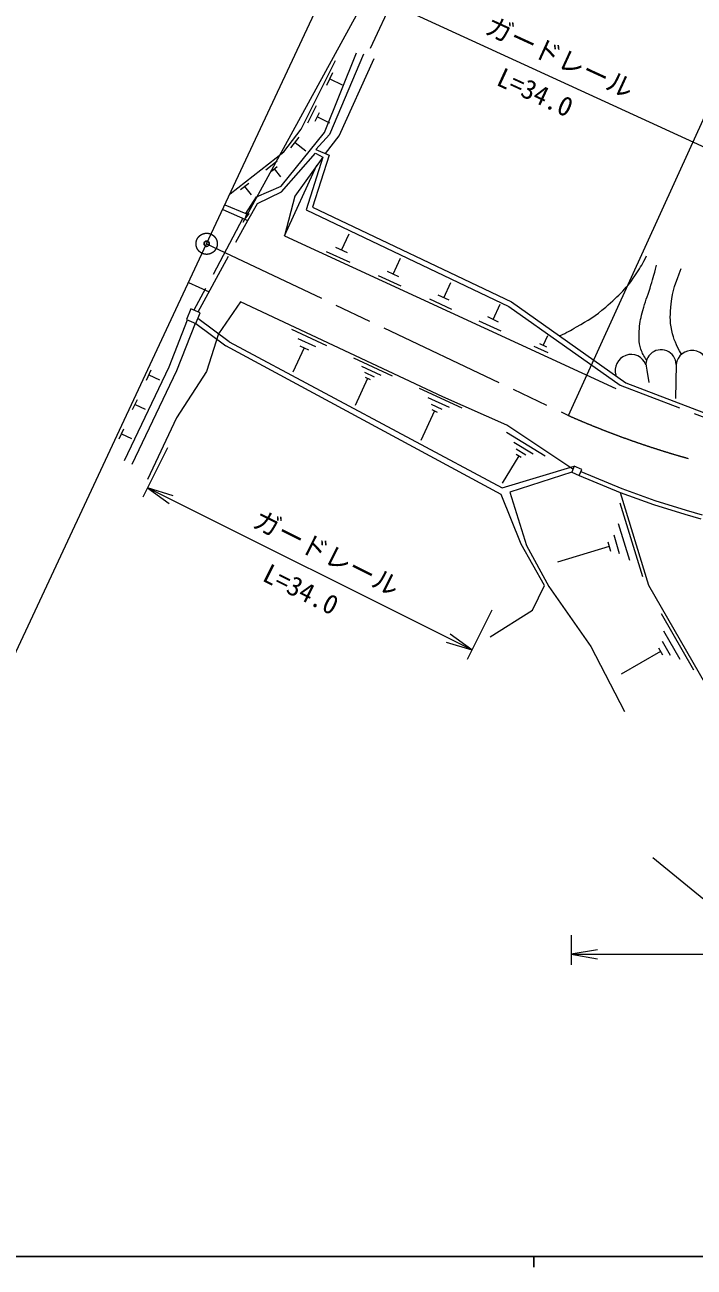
# Model space of a CAD drawing. Units: millimetres, scale not verified. Extents: x 40000 to 680000, y 20000 to 380000.
# Drawn here: x 120000 to 183136, y 204000 to 321156 of the extents above; entities that cross this region are included whole.
import ezdxf
from ezdxf.enums import TextEntityAlignment as Align

# ---------------------------------------------------------------- set-up
doc = ezdxf.new("R2010")
doc.units = ezdxf.units.MM
doc.header["$LTSCALE"] = 1000
doc.header["$PDMODE"] = 32
doc.header["$PDSIZE"] = 500
doc.linetypes.add('CHAIN', pattern=[18.5, 12, -1.5, 3.5, -1.5])
doc.linetypes.add('DASHED', pattern=[7.5, 6, -1.5])
for name, color, linetype, lineweight in [('M-BGD', 7, 'Continuous', 13), ('M-BMK', 2, 'CHAIN', 13), ('M-BMK-OTRS', 5, 'Continuous', 13), ('M-STR-HTXT', 7, 'Continuous', 13), ('M-TTL-BAND', 7, 'Continuous', 25), ('S-STR-HTXT', 7, 'Continuous', 13)]:
    doc.layers.add(name, color=color, linetype=linetype, lineweight=lineweight)
doc.layers.add('M-OTRS', color=6, linetype='Continuous')
doc.styles.add('ＭＳ ゴシック', font='')
doc.styles.get('ＭＳ ゴシック').set_extended_font_data('MS Gothic')

# ---------------------------------------------------------------- blocks, each defined once
blk = doc.blocks.new('open_arrow')
at = {"color": 0, "linetype": 'Continuous', "lineweight": -2}
blk.add_lwpolyline([(7.5, 1.25), (0, 0), (7.5, -1.25)], dxfattribs=at)
blk = doc.blocks.new('filled_arrow')
at = {"color": 0, "linetype": 'Continuous', "lineweight": -2}
blk.add_solid([(7.5, 1.25), (0, 0), (7.5, -1.25)], dxfattribs=at)

msp = doc.modelspace()

# ---------------------------------------------------------------- linework, layer by layer
at = {"layer": 'M-BGD'}
for p, q in [((148478, 315482), (149061, 316655)), ((148769, 316068), (149942, 315485)), ((146697, 311905), (147511, 313542)), ((147391, 312070), (147799, 312888)), ((147595, 312479), (148741, 311908)), ((145100, 309561), (145876, 310571)), ((145488, 310066), (146498, 309289)), ((142729, 307480), (143814, 308325)), ((148107, 308685), (146530, 303714)), ((148706, 308880), (147139, 303978)), ((143254, 307366), (143797, 307788)), ((143525, 307577), (144117, 306818)), ((140335, 305614), (141128, 306232)), ((140732, 305923), (141349, 305130)), ((146530, 303714), (165652, 294599)), ((147139, 303978), (165906, 295032)), ((144483, 301247), (175757, 286875)), ((149875, 299902), (150586, 301449)), ((150428, 299648), (149323, 300156)), ((150675, 298732), (148466, 299747)), ((154733, 297645), (155421, 299144)), ((155268, 297399), (154197, 297891)), ((135441, 296856), (137375, 295992)), ((155508, 296511), (153367, 297495)), ((159522, 295420), (160189, 296871)), ((160273, 294321), (158200, 295274)), ((160041, 295181), (159004, 295658)), ((164178, 293368), (164844, 294816)), ((165652, 294599), (176142, 287176)), ((165906, 295032), (176706, 287389)), ((133605, 288890), (135340, 293326)), ((134339, 288572), (136085, 293035)), ((164927, 292272), (162858, 293223)), ((164695, 293130), (163661, 293606)), ((145160, 292460), (148463, 290932)), ((168901, 290926), (169326, 291851)), ((164939, 276869), (138962, 290875)), ((139264, 291270), (165024, 277506)), ((146353, 290705), (145284, 288393)), ((145757, 291583), (147408, 290819)), ((145940, 290896), (146766, 290514)), ((169380, 290226), (168058, 290833)), ((169232, 290774), (168571, 291078)), ((151012, 289753), (154661, 288065)), ((129389, 280081), (133605, 288890)), ((130110, 279736), (134339, 288572)), ((131463, 287640), (131928, 288633)), ((151756, 288966), (153580, 288122)), ((152043, 288390), (152955, 287968)), ((178687, 288575), (178869, 287431)), ((181439, 289130), (181375, 285916)), ((131696, 288136), (132689, 287672)), ((152331, 287814), (151149, 285260)), ((152102, 287919), (152559, 287708)), ((176706, 287389), (186929, 283497)), ((157201, 286890), (161216, 285032)), ((158019, 286024), (160027, 285095)), ((130170, 284872), (130622, 285840)), ((130396, 285356), (131364, 284904)), ((158651, 284756), (157351, 281946)), ((158335, 285390), (159339, 284926)), ((158401, 284872), (158902, 284640)), ((128887, 282130), (129328, 283073)), ((129108, 282601), (130051, 282160)), ((165424, 282733), (169095, 280501)), ((166118, 281808), (167954, 280692)), ((166590, 280516), (165027, 277946)), ((166354, 281162), (167272, 280604)), ((166360, 280655), (166819, 280376)), ((165024, 277506), (171827, 279529)), ((172440, 279037), (176300, 277427)), ((172286, 278668), (176154, 277054)), ((176154, 277054), (179315, 275908)), ((176300, 277427), (179442, 276288)), ((176140, 276073), (178255, 269135)), ((179315, 275908), (182267, 275002)), ((179442, 276288), (182382, 275386)), ((182382, 275386), (183880, 274948)), ((182267, 275002), (183778, 274561)), ((175546, 273048), (176074, 271314)), ((175975, 274127), (177033, 270658)), ((175116, 271969), (170260, 270489)), ((174984, 272403), (175248, 271536)), ((180021, 265637), (183082, 260328)), ((180255, 264004), (181786, 261350)), ((180107, 263034), (180872, 261707)), ((179959, 262064), (176243, 259922)), ((179767, 262396), (180150, 261733)), ((184744, 238117), (179243, 242615))]:
    msp.add_line(p, q, dxfattribs=at)
at = {"layer": 'M-BGD', "linetype": 'DASHED'}
for p, q in [((140570, 302920), (135949, 294244)), ((136339, 294083), (141026, 302719)), ((136119, 293006), (138962, 290875)), ((139264, 291270), (136313, 293477)), ((176142, 287176), (186816, 283112))]:
    msp.add_line(p, q, dxfattribs=at)
at = {"layer": 'M-BGD'}
for points in [[(138872, 304194), (140832, 303354), (141843, 304923), (144178, 305935), (148256, 310991), (151287, 318522)], [(139357, 305232), (144437, 309191), (146063, 311306), (149292, 317791)], [(151949, 318382), (148744, 310816), (147451, 309406), (148706, 308880)], [(148362, 309024), (149658, 310697), (152953, 317997)], [(138667, 303756), (141026, 302719), (141932, 304300), (144209, 305393), (147416, 309042), (148107, 308685), (145459, 304989), (144483, 301247), (147558, 307919)], [(171705, 279251), (165457, 283401), (159437, 286088), (140331, 295025), (138273, 292011), (137148, 288470), (134291, 284100), (131573, 278289)], [(171584, 278977), (165753, 277089), (167323, 272058), (169415, 268200)], [(163891, 263440), (167896, 265951), (169026, 268291), (166817, 272195), (164939, 276869)], [(176154, 277054), (178815, 268329), (184808, 257936), (193401, 258914), (195725, 259194), (213332, 261299), (215029, 261462), (237814, 262859), (239673, 262511), (257662, 259056), (259690, 258702), (274834, 255731), (277623, 254860), (300701, 250615), (301363, 250615), (304675, 250686), (329379, 250868), (328522, 261518), (327964, 267747)], [(169415, 268200), (173394, 262546), (176568, 256412)]]:
    msp.add_lwpolyline(points, dxfattribs=at)
for points in [[(135241, 293367), (136119, 293006), (136530, 294005), (135652, 294366)], [(171584, 278977), (172286, 278668), (172530, 279220), (171827, 279529)]]:
    msp.add_lwpolyline(points, close=True, dxfattribs=at)
for centre, radius, start, end in [((177187, 288574), 1500, 20.76627, 198.21612), ((180015, 289093), 1425, 1.51241, 201.31929), ((182929, 288953), 1500, 353.20546, 173.20546)]:
    msp.add_arc(centre, radius, start, end, dxfattribs=at)
for points, knots in [([(170440, 291823), (171203, 292192), (171421, 292315), (172032, 292663), (173167, 293310), (173814, 293685), (174797, 294546), (176073, 295664), (176811, 296325), (177725, 297754), (178112, 298361), (178271, 298600), (178631, 299358)], [0, 0, 0, 0, 1, 1, 1, 2, 2, 2, 3, 3, 3, 4, 4, 4, 4]), ([(178661, 289537), (178368, 289954), (178271, 290147), (178113, 290579), (177853, 291288), (177950, 291753), (177973, 292508), (177993, 293191), (178130, 293565), (178298, 294228), (178508, 295060), (178720, 295499), (178971, 296319), (179229, 297160), (179305, 297434), (179598, 298481)], [0, 0, 0, 0, 1, 1, 1, 2, 2, 2, 3, 3, 3, 4, 4, 4, 5, 5, 5, 5]), ([(181946, 290086), (181428, 291021), (181214, 291412), (181017, 292346), (180817, 293296), (180882, 293865), (180970, 294833), (181094, 296186), (181359, 296731), (181922, 298179)], [0, 0, 0, 0, 1, 1, 1, 2, 2, 2, 3, 3, 3, 3])]:
    msp.add_open_spline(points, degree=3, knots=knots, dxfattribs=at)
at = {"layer": 'M-BMK'}
msp.add_line((137150, 300511), (171283, 284311), dxfattribs=at)
msp.add_circle((137150, 300511), 1000, dxfattribs=at)
msp.add_arc((205527, 362108), 85000, 246.24209, 276.83528, dxfattribs=at)
at = {"layer": 'M-BMK-OTRS'}
for p, q in [((137150, 300511), (157417, 343861)), ((116883, 257161), (137150, 300511))]:
    msp.add_line(p, q, dxfattribs=at)
at = {"layer": 'M-OTRS'}
msp.add_point((137150, 300511), dxfattribs=at)
at = {"layer": 'M-STR-HTXT'}
for p, q in [((152615, 318942), (154981, 324090)), ((154563, 323181), (185837, 308810)), ((171283, 284311), (187972, 320979)), ((133452, 281259), (131125, 276602)), ((162179, 262203), (131572, 277496)), ((164059, 265965), (161732, 261309)), ((171521, 235316), (171522, 232507)), ((171522, 233507), (411007, 233568))]:
    msp.add_line(p, q, dxfattribs=at)
at = {"layer": 'M-TTL-BAND'}
for p, q in [((40000, 205000), (579000, 205000)), ((168000, 205000), (168000, 204000))]:
    msp.add_line(p, q, dxfattribs=at)
at = {"layer": 'S-STR-HTXT'}
msp.add_lwpolyline([(140591, 302540), (160000, 338000), (178000, 338000)], dxfattribs=at)

# ---------------------------------------------------------------- block references
at = {"layer": 'M-STR-HTXT', "xscale": 333, "yscale": 333}
for p, rotation in [((131572, 277496), 333.5), ((162179, 262203), 153.5)]:
    msp.add_blockref('open_arrow', p, dxfattribs=dict(at, rotation=rotation))
msp.add_blockref('open_arrow', (171522, 233507), dxfattribs=at)
at = {"layer": 'S-STR-HTXT', "xscale": 133, "yscale": 133, "rotation": 61.3}
msp.add_blockref('filled_arrow', (140591, 302540), dxfattribs=at)

# ---------------------------------------------------------------- texts
at = {"layer": 'M-STR-HTXT', "style": 'ＭＳ ゴシック'}
for rotation, p in [(335.319, (163649, 321242)), (333.45, (141763, 274700))]:
    msp.add_text('ガードレール', height=1833, rotation=rotation, dxfattribs=at).set_placement(p, align=Align.MIDDLE_LEFT)
for rotation, p in [(335.319, (167533, 313464)), (333.45, (145392, 266611))]:
    msp.add_text('L=34.0', height=1833, rotation=rotation, dxfattribs=at).set_placement(p, align=Align.BOTTOM_CENTER)

doc.saveas('drawing.dxf')
